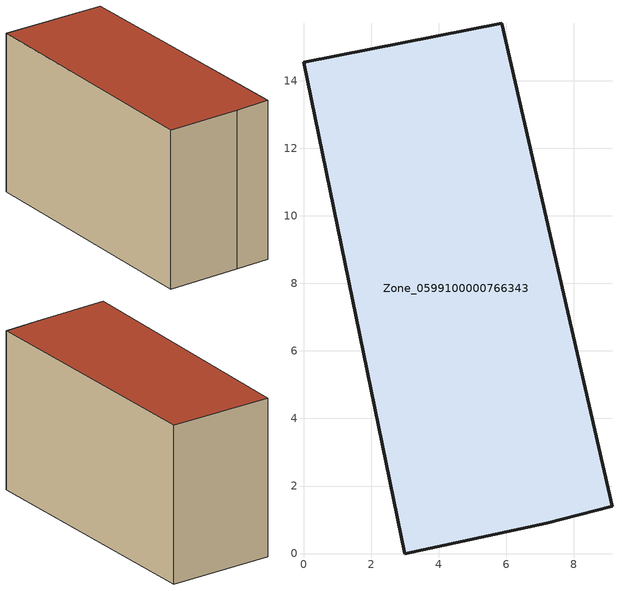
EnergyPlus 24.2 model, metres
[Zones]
Zone_0599100000766343
 floor ground (C_G): 2.99,0 0,14.55 5.87,15.7 9.13,1.4 7.19,0.9 z0.22
 wall outside (C_F): 9.13,1.4 5.87,15.7 0,14.55 2.99,0 7.19,0.9 9.13,1.4 z0.22:9.35
 roof outside (C_R): 0,14.55 2.99,0 7.19,0.9 9.13,1.4 5.87,15.7 z9.35
[BUILDING]
Pand.0599100000766343: North Axis=0; Terrain=City; Loads Convergence Tolerance Value=0.04; Temperature Convergence Tolerance Value=0.4; Solar Distribution=FullExterior; Maximum Number of Warmup Days=25; Minimum Number of Warmup Days=1
[Site:Location]
Rotterdam.The.Hague.AP_ZH_NLD Design_Conditions: Latitude=51.96; Longitude=4.45; Time Zone=1; Elevation=-4.5
[SITE:GROUNDTEMPERATURE:BUILDINGSURFACE]
18, 18, 18, 18, 18, 18, 18, 18, 18, 18, 18, 18
[MATERIAL] Thermal Absorptance=0.9; Solar Absorptance=0.7; Visible Absorptance=0.7
Name | Roughness | Thickness | Conductivity | Density | Specific Heat
G.TC.1946 | MediumSmooth | 0.15 | 1 | 540 | 1210
F.TC.1946 | Rough | 0.3 | 0.857143 | 1920 | 840
R.TC.1946 | MediumRough | 0.2 | 0.909091 | 1500 | 1000
[CONSTRUCTION]
C_G: G.TC.1946
C_F: F.TC.1946
C_R: R.TC.1946
[ZONE]
Zone_0599100000766343: Type=1; Multiplier=1; Ceiling Height=Autocalculate; Volume=Autocalculate; Floor Area=autocalculate; Part of Total Floor Area=Yes
[ZONEINFILTRATION:DESIGNFLOWRATE]
Infil_Zone_0599100000766343: Zone or ZoneList or Space or SpaceList=Zone_0599100000766343; Schedule=AlwaysOn; Design Flow Rate Calculation Method=Flow/Area; Flow Rate per Floor Area=0.003; Constant Term Coefficient=1; Temperature Term Coefficient=0; Velocity Term Coefficient=0; Velocity Squared Term Coefficient=0
[HVACTEMPLATE:ZONE:IDEALLOADSAIRSYSTEM]
Zone_0599100000766343: Maximum Heating Supply Air Temperature=50; Minimum Cooling Supply Air Temperature=13; Maximum Heating Supply Air Humidity Ratio=0.0156; Minimum Cooling Supply Air Humidity Ratio=0.0077; Heating Limit=NoLimit; Cooling Limit=NoLimit; Dehumidification Control Type=ConstantSensibleHeatRatio; Cooling Sensible Heat Ratio=0.7; Dehumidification Setpoint=60; Humidification Control Type=None; Humidification Setpoint=30; Outdoor Air Method=None; Outdoor Air Flow Rate per Person=0.00944; Outdoor Air Flow Rate per Zone Floor Area=0; Outdoor Air Flow Rate per Zone=0; Demand Controlled Ventilation Type=None; Outdoor Air Economizer Type=NoEconomizer; Heat Recovery Type=None; Sensible Heat Recovery Effectiveness=0.7; Latent Heat Recovery Effectiveness=0.65
[ZONECONTROL:THERMOSTAT]
ThermostatControl_Zone_0599100000766343: Zone or ZoneList=Zone_0599100000766343; Control Type Schedule=DualSetpointControlType; Control 1=Thermostat_Zone_0599100000766343; Temperature Difference Between Cutout And Setpoint=0
[THERMOSTATSETPOINT:DUALSETPOINT]
Thermostat_Zone_0599100000766343: Heating Setpoint Temperature Schedule=HeatingSetpoint_Zone_0599100000766343; Cooling Setpoint Temperature Schedule=CoolingSetpoint_Zone_0599100000766343
[SCHEDULE:COMPACT]
HeatingSetpoint_Zone_0599100000766343: Through: 12/31, For: AllDays, Until: 24:00, 21
CoolingSetpoint_Zone_0599100000766343: Through: 12/31, For: AllDays, Until: 24:00, 24
DualSetpointControlType: Through: 12/31, For: AllDays, Until: 24:00, 4
AlwaysOn: Through: 12/31, For: AllDays, Until: 24:00, 1
